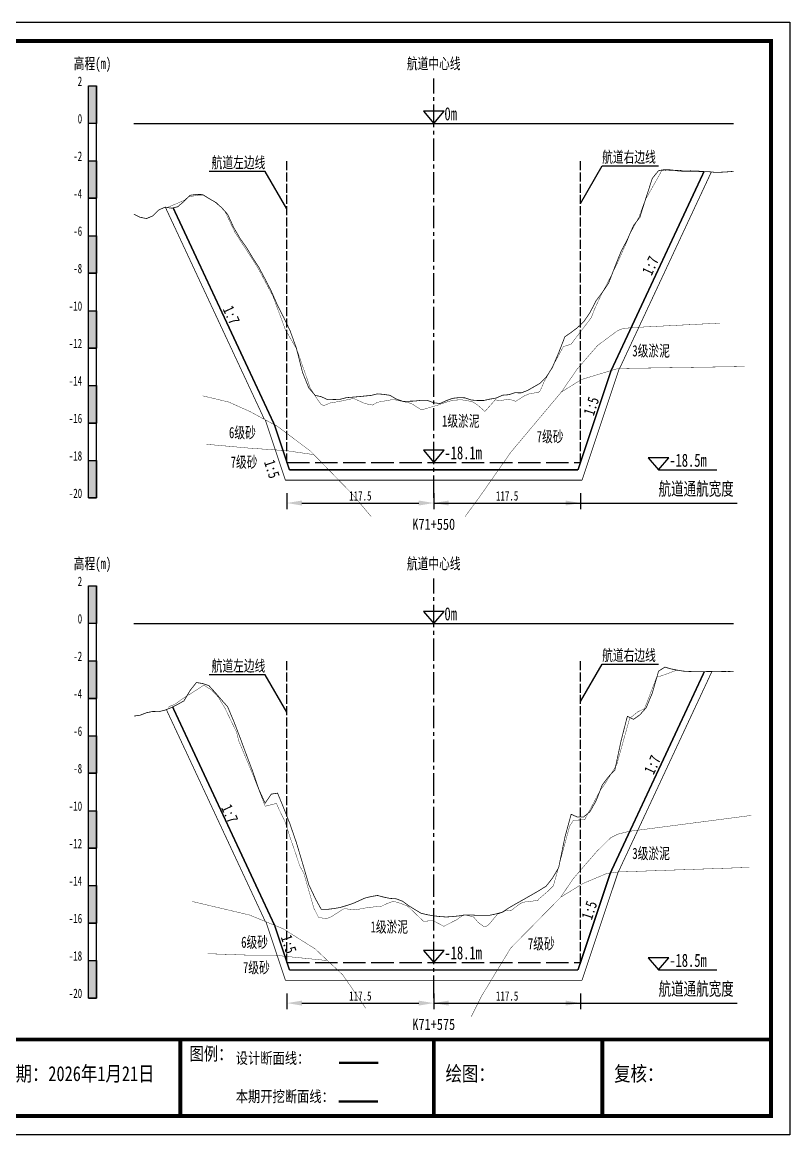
# Model space of a CAD drawing. Header units: millimetres. Extents: x 0 to 1680, y -8762 to 0.
# Drawn here: x 1475.2 to 1680, y -742.5 to -445.5 of the extents above; entities that cross this region are included whole.
import ezdxf
from ezdxf.enums import TextEntityAlignment as Align

# ---------------------------------------------------------------- set-up
doc = ezdxf.new("R2010")
doc.units = ezdxf.units.MM
for name, pattern in [('ACAD_ISO02W100', [15, 12, -3]), ('ACAD_ISO05W100', [33, 24, -3, 0, -3, 0, -3]), ('CENTER2', [1.125, 0.75, -0.125, 0.125, -0.125])]:
    doc.linetypes.add(name, pattern=pattern)
for name, color, linetype in [('0-桩号', 1, 'Continuous'), ('0-航道左右边线标注', 8, 'Continuous'), ('1-疏浚底高', 7, 'Continuous'), ('1-通航宽度', 7, 'Continuous'), ('1-通航底高', 7, 'Continuous'), ('202601', 5, 'Continuous'), ('DMX', 20, 'Continuous'), ('L1', 7, 'Continuous'), ('图幅外框线', 145, 'Continuous'), ('地质分层', 6, 'Continuous'), ('坡比', 1, 'Continuous'), ('尺寸标注', 1, 'Continuous'), ('开挖线', 4, 'Continuous'), ('标尺', 7, 'Continuous'), ('超挖线', 3, 'Continuous'), ('辅助框', 7, 'Continuous'), ('通航底面线', 7, 'ACAD_ISO02W100')]:
    doc.layers.add(name, color=color, linetype=linetype)
doc.styles.get("Standard").update_dxf_attribs({"font": 'arial.ttf'})
doc.styles.add('仿宋', font='仿宋_GB2312.ttf', dxfattribs={"width": 0.8})
doc.styles.add('仿宋GB2312', font='仿宋_GB2312.ttf', dxfattribs={"width": 0.7, "height": 2.5})
doc.styles.add('仿宋体', font='仿宋_GB2312.ttf', dxfattribs={"width": 0.8})
doc.dimstyles.new('2000', dxfattribs={"dimtxt": 3, "dimasz": 2.5, "dimexe": 1.25, "dimexo": 0.625, "dimtad": 1, "dimlfac": 2, "dimdsep": 46, "dimtxsty": 'Standard', "dimcen": 2.5, "dimadec": 0, "dimazin": 0, "dimtfac": 1, "dimtmove": 0, "dimatfit": 3, "dimfxl": 0, "dimarcsym": 0})

# ---------------------------------------------------------------- blocks, each defined once
blk = doc.blocks.new('标尺')
at = {"layer": '标尺', "linetype": 'Continuous'}
for points in [[(-2.116669999959413, 100), (0, 100), (0, 90), (-2.116669999959413, 90)], [(-2.116669999959413, 80), (0, 80), (0, 70), (-2.116669999959413, 70)], [(-2.116669999959413, 60), (0, 60), (0, 50), (-2.116669999959413, 50)], [(-2.116669999959413, 40), (0, 40), (0, 30), (-2.116669999959413, 30)], [(-2.116669999959413, 20), (0, 20), (0, 10), (-2.116669999959413, 10)], [(-2.116669999959413, 0), (0, 0), (0, -10), (-2.116669999959413, -10)]]:
    blk.add_hatch(color=256, dxfattribs=at).paths.add_polyline_path(points)
for p, q in [((-2.116669999959413, -10), (-2.116669999959413, 100)), ((0, -10), (0, 100)), ((-2.116669999959413, 80), (0, 80)), ((-2.116669999959413, 70), (0, 70)), ((-2.116669999959413, 60), (0, 60)), ((-2.116669999959413, 50), (0, 50)), ((-2.116669999959413, 40), (0, 40)), ((-2.116669999959413, 30), (0, 30)), ((-2.116669999959413, 20), (0, 20)), ((-2.116669999959413, 10), (0, 10)), ((-2.116669999959413, 0), (0, 0)), ((-2.116669999959413, -10), (0, -10))]:
    blk.add_line(p, q, dxfattribs=at)
at = {"layer": '标尺'}
for points in [[(-2.116669999959413, 100), (0, 100), (0, 90), (-2.116669999959413, 90)], [(-2.116669999959413, 100), (0, 100), (0, 90), (-2.116669999959413, 90)], [(-2.116669999959413, 80), (0, 80), (0, 70), (-2.116669999959413, 70)], [(-2.116669999959413, 80), (0, 80), (0, 70), (-2.116669999959413, 70)], [(-2.116669999959413, 60), (0, 60), (0, 50), (-2.116669999959413, 50)], [(-2.116669999959413, 60), (0, 60), (0, 50), (-2.116669999959413, 50)], [(-2.116669999959413, 40), (0, 40), (0, 30), (-2.116669999959413, 30)], [(-2.116669999959413, 40), (0, 40), (0, 30), (-2.116669999959413, 30)], [(-2.116669999959413, 20), (0, 20), (0, 10), (-2.116669999959413, 10)], [(-2.116669999959413, 20), (0, 20), (0, 10), (-2.116669999959413, 10)], [(-2.116669999959413, 0), (0, 0), (0, -10), (-2.116669999959413, -10)], [(-2.116669999959413, 0), (0, 0), (0, -10), (-2.116669999959413, -10)]]:
    blk.add_lwpolyline(points, close=True, dxfattribs=at)
at = {"layer": '标尺', "style": '仿宋GB2312', "width": 0.7}
blk.add_text('高程(m)', height=3, dxfattribs=at).set_placement((-1.058334999950603, 106.0000000009313), align=Align.MIDDLE_CENTER)
for s, p in [('2', (-3.816669999971054, 100)), ('0', (-3.816669999971054, 90)), ('-2', (-3.816669999971054, 80)), ('-4', (-3.816669999971054, 70)), ('-6', (-3.816669999971054, 60)), ('-8', (-3.816669999971054, 50)), ('-10', (-3.816669999971054, 40)), ('-12', (-3.816669999971054, 30)), ('-14', (-3.816669999971054, 20)), ('-16', (-3.816669999971054, 10)), ('-18', (-3.816669999971054, 0)), ('-20', (-3.816669999971054, -10))]:
    blk.add_text(s, height=2.5, dxfattribs=at).set_placement(p, align=Align.RIGHT)
blk = doc.blocks.new('通航底高')
at = {"layer": '1-通航底高'}
for p, q in [((-2.762494692986365, 3.232132659759372), (5.923793651163578e-06, 6.932765245437622e-06)), ((2.762506540631875, 3.232132659759372), (-2.762494692986365, 3.232132659759372)), ((5.923793651163578e-06, 6.932765245437622e-06), (2.762506540631875, 3.232132659759372))]:
    blk.add_line(p, q, dxfattribs=at)
at = {"layer": '1-通航底高', "style": '仿宋', "width": 0.7}
blk.add_attdef('通航底高', (2.856129719933961, 0.8203305718488991), '', height=3.5, dxfattribs=at)
blk = doc.blocks.new('疏浚底高')
at = {"layer": '1-疏浚底高'}
for p, q in [((-2.762500616780017, 3.232125726994127), (0, 0)), ((2.762500616838224, 3.232125726994127), (-2.762500616780017, 3.232125726994127)), ((0, 0), (2.762500616838224, 3.232125726994127)), ((-5.923793651163578e-06, -6.932765245437622e-06), (15.51466270413067, -6.932765245437622e-06))]:
    blk.add_line(p, q, dxfattribs=at)
at = {"layer": '1-疏浚底高', "style": '仿宋', "width": 0.7}
blk.add_attdef('疏浚底高', (2.856123796140309, 0.8203236390836537), '', height=3.5, dxfattribs=at)
blk = doc.blocks.new('*D290')
at = {"layer": 'Defpoints', "color": 0}
for p in [(1545.83333333288, -563), (1585, -563), (1585, -573.8527195950264)]:
    blk.add_point(p, dxfattribs=at)
at = {"layer": '尺寸标注', "color": 0, "lineweight": -2, "ltscale": 0.5}
for p, q in [((1545.83333333288, -571.25), (1545.83333333288, -575.4527195950265)), ((1585, -571.25), (1585, -575.4527195950265)), ((1549.83333333288, -573.8527195950264), (1581, -573.8527195950264))]:
    blk.add_line(p, q, dxfattribs=at)
at = {"layer": '尺寸标注', "color": 0}
for points in [[(1549.83333333288, -573.1860529283598), (1549.83333333288, -574.5193862616931), (1545.83333333288, -573.8527195950264)], [(1581, -574.5193862616931), (1581, -573.1860529283598), (1585, -573.8527195950264)]]:
    blk.add_solid(points, dxfattribs=at)
at = {"layer": '尺寸标注', "color": 0, "insert": (1565.41666666644, -571.9562910235978), "char_height": 2.5, "attachment_point": 5, "style": '仿宋GB2312'}
blk.add_mtext('117.5', dxfattribs=at)
blk = doc.blocks.new('*D291')
at = {"layer": 'Defpoints', "color": 0}
for p in [(1545.83333333545, -696.5), (1585, -696.5), (1585, -707.3526893345525)]:
    blk.add_point(p, dxfattribs=at)
at = {"layer": '尺寸标注', "color": 0, "lineweight": -2, "ltscale": 0.5}
for p, q in [((1545.83333333545, -704.75), (1545.83333333545, -708.9526893345525)), ((1585, -704.75), (1585, -708.9526893345525)), ((1549.83333333545, -707.3526893345525), (1581, -707.3526893345525))]:
    blk.add_line(p, q, dxfattribs=at)
at = {"layer": '尺寸标注', "color": 0}
for points in [[(1549.83333333545, -706.6860226678858), (1549.83333333545, -708.0193560012191), (1545.83333333545, -707.3526893345525)], [(1581, -708.0193560012191), (1581, -706.6860226678858), (1585, -707.3526893345525)]]:
    blk.add_solid(points, dxfattribs=at)
at = {"layer": '尺寸标注', "color": 0, "insert": (1565.416666667725, -705.4562607631239), "char_height": 2.5, "attachment_point": 5, "style": '仿宋GB2312'}
blk.add_mtext('117.5', dxfattribs=at)
blk = doc.blocks.new('*D347')
at = {"layer": 'Defpoints', "color": 0}
for p in [(1585, -563), (1624.16666666475, -563), (1624.16666666475, -573.8526658924493)]:
    blk.add_point(p, dxfattribs=at)
at = {"layer": '尺寸标注', "color": 0, "lineweight": -2, "ltscale": 0.5}
for p, q in [((1585, -571.25), (1585, -575.4526658924493)), ((1624.16666666475, -571.25), (1624.16666666475, -575.4526658924493)), ((1589, -573.8526658924493), (1620.16666666475, -573.8526658924493))]:
    blk.add_line(p, q, dxfattribs=at)
at = {"layer": '尺寸标注', "color": 0}
for points in [[(1589, -573.1859992257827), (1589, -574.5193325591159), (1585, -573.8526658924493)], [(1620.16666666475, -574.5193325591159), (1620.16666666475, -573.1859992257827), (1624.16666666475, -573.8526658924493)]]:
    blk.add_solid(points, dxfattribs=at)
at = {"layer": '尺寸标注', "color": 0, "insert": (1604.583333332375, -571.9562373210207), "char_height": 2.5, "attachment_point": 5, "style": '仿宋GB2312'}
blk.add_mtext('117.5', dxfattribs=at)
blk = doc.blocks.new('*D348')
at = {"layer": 'Defpoints', "color": 0}
for p in [(1585, -696.5), (1624.16666666732, -696.5), (1624.16666666732, -707.352635621166)]:
    blk.add_point(p, dxfattribs=at)
at = {"layer": '尺寸标注', "color": 0, "lineweight": -2, "ltscale": 0.5}
for p, q in [((1585, -704.75), (1585, -708.952635621166)), ((1624.16666666732, -704.75), (1624.16666666732, -708.952635621166)), ((1589, -707.352635621166), (1620.16666666732, -707.352635621166))]:
    blk.add_line(p, q, dxfattribs=at)
at = {"layer": '尺寸标注', "color": 0}
for points in [[(1589, -706.6859689544993), (1589, -708.0193022878326), (1585, -707.352635621166)], [(1620.16666666732, -708.0193022878326), (1620.16666666732, -706.6859689544993), (1624.16666666732, -707.352635621166)]]:
    blk.add_solid(points, dxfattribs=at)
at = {"layer": '尺寸标注', "color": 0, "insert": (1604.58333333366, -705.4562070497374), "char_height": 2.5, "attachment_point": 5, "style": '仿宋GB2312'}
blk.add_mtext('117.5', dxfattribs=at)

msp = doc.modelspace()

# ---------------------------------------------------------------- linework, layer by layer
at = {"layer": '0-航道左右边线标注', "linetype": 'ACAD_ISO02W100', "ltscale": 0.2}
for points in [[(1545.833333333372, -563), (1545.833333333606, -482.4999999998981)], [(1624.166666666628, -563), (1624.166666666862, -482.5000000001019)], [(1545.833333333372, -696.5), (1545.833333333606, -615.9999999989668)], [(1624.166666666628, -696.5), (1624.166666666862, -615.9999999991705)]]:
    msp.add_lwpolyline(points, dxfattribs=at)
at = {"layer": '0-航道左右边线标注'}
for points in [[(1624.166666666804, -493.8739305487325), (1629.940169358729, -483.8739305487488), (1644.940169358729, -483.8739305487925)], [(1545.833333333026, -495.3410338621143), (1540.059830641159, -485.3410338620979), (1525.059830641159, -485.3410338620542)], [(1624.166666666804, -626.8693273627505), (1629.940169358729, -616.8693273627669), (1644.940169358729, -616.8693273628105)], [(1545.833333333026, -629.7179477316567), (1540.059830641159, -619.7179477316404), (1525.059830641159, -619.7179477315967)]]:
    msp.add_lwpolyline(points, dxfattribs=at)
at = {"layer": '1-通航宽度'}
for points in [[(1585, -573.8499999999999), (1666, -573.8499999999999)], [(1585, -707.3499999999999), (1666, -707.3499999999999)]]:
    msp.add_lwpolyline(points, dxfattribs=at)
at = {"layer": '202601', "color": 1, "linetype": 'Continuous', "const_width": 0.1}
for points in [[(1514.166000000587, -494.8500000000022), (1518.403037037624, -493.050000667572), (1519.533037037625, -492.1000003814734), (1522.453037037624, -491.6499996185339), (1523.673037037624, -491.6499996185339), (1526.259703704291, -493.2500004768444), (1526.949703704292, -493.5999989509619), (1527.463037037624, -494.1000008583142), (1529.246370370957, -495.8999991416931), (1531.906370370958, -501.5000009536852), (1531.923037037624, -501.549999713905), (1531.929703704292, -501.549999713905), (1535.433037037624, -506.9499993324353), (1537.403037037624, -509.9499988555945), (1538.546370370957, -511.9499993324353), (1541.973037037625, -518.4000015258825), (1542.119703704292, -518.6999988555945), (1545.069703704291, -526.6499996185339), (1545.386370370958, -527.5500011444128), (1547.579703704291, -531.3000011444128), (1548.366370370958, -532.600002288822), (1550.919703704292, -539.850001335144), (1551.983037037625, -543.0000019073523), (1553.736370370958, -545.8500003814734), (1554.929703704292, -547.5), (1555.659703704292, -547.8499984741247), (1557.373037037624, -547.1500015258825), (1560.236370370958, -546.6499996185339), (1563.239703704292, -545.9999990463366), (1563.599703704292, -545.9499979019238), (1564.023037037625, -546.100001335144), (1566.633037037624, -547.3000001907349), (1568.656370370958, -547.6999998092615), (1570.003037037625, -546.9500017166138), (1574.176370370958, -546.1999988555945), (1574.209703704292, -546.1999988555945), (1577.916370370958, -546.999998092655), (1578.926370370958, -547.2499990463366), (1579.546370370957, -547.600002288822), (1581.746370370957, -549.0000009536852), (1585.099703704292, -548.0000019073523), (1585.966370370958, -547.7500009536852), (1588.713037037624, -546.7999982833826), (1589.696370370958, -546.5500020980944), (1589.963037037624, -546.3999986648632), (1592.346370370958, -546.3000011444128), (1593.756370370957, -546.4499998092615), (1595.489703704292, -546.9000005722046), (1596.839703704291, -547.8000020980944), (1598.649703704292, -549.4000005722046), (1601.156370370958, -546.5999984741247), (1601.496370370957, -546.25), (1602.209703704292, -546.5500020980944), (1605.176370370958, -546.1499977111853), (1606.906370370958, -546.7000007629431), (1609.166370370958, -545.2500009536852), (1610.713037037624, -544.6000003814734), (1612.893037037624, -544.3499994278027), (1613.396370370958, -543.8999986648632), (1614.449703704292, -541.5000009536852), (1618.136370370958, -534.8000001907349), (1619.606370370958, -532.1000003814734), (1621.639703704292, -531.4499998092615), (1621.663037037624, -531.4499998092615), (1621.686370370958, -531.3999986648632), (1627.083037037625, -524.2999982833826), (1627.859703704292, -522.1999979019238), (1629.559703704291, -518.5500001907349), (1632.559703704291, -512.7500009536852), (1633.529703704291, -510.7999992370642), (1634.269703704291, -509.2000007629431), (1636.719703704292, -503.6500000953747), (1637.299703704291, -502.1000003814734), (1639.753037037625, -497.5500011444128), (1641.383037037624, -493.050000667572), (1645.503037037625, -485.7500004768444), (1645.766370370957, -485.1499998569525), (1646.199703704292, -485.1499998569525), (1649.849703704291, -485), (1654.356370370958, -485.1499998569525), (1654.523037037625, -485.1499998569525), (1654.586370370957, -485.1499998569525), (1655.833037037625, -485.1999998092615)], [(1514.166000000199, -628.3999999990701), (1514.923037037236, -627.9499993314857), (1515.803037037236, -627.649999617599), (1519.073037037236, -625.3499994268641), (1519.299703703903, -625.149999617599), (1519.786370370569, -624.9999997606501), (1523.686370370569, -622.4499998083265), (1525.809703703903, -623.849999665279), (1526.679703703903, -624.7499999990687), (1527.553037037236, -625.7500002374836), (1529.309703703903, -628.6500010481104), (1532.389703703903, -635.0499997129591), (1533.006370370569, -637.4499998083338), (1536.409703703903, -645.6000003805384), (1536.573037037236, -645.9999999990687), (1536.729703703903, -646.3000020971594), (1540.036370370569, -654.8000011434779), (1543.043037037236, -654.0499982824549), (1543.653037037236, -655.49999809172), (1545.379703703903, -659.0499982824476), (1546.696370370569, -663.1999979009852), (1548.233037037236, -667.649999617599), (1549.229703703903, -670.6999979009852), (1550.319703703903, -672.649999617599), (1553.033037037236, -682.0500001897999), (1554.306370370569, -684.5500001897999), (1556.526370370569, -684.7499999990687), (1557.656370370569, -684.2999992361292), (1560.633037037236, -682.3999986639246), (1561.149703703903, -682.1499977102503), (1564.109703703903, -682.4499998083265), (1567.373037037236, -681.8500003805384), (1568.843037037236, -681.7000017156788), (1571.033037037236, -681.5000019064173), (1572.393037037236, -680.8500013342091), (1574.243037037236, -680.149999617599), (1576.366370370569, -680.8000001897999), (1577.549703703903, -681.3000020971485), (1578.086370370569, -681.5000019064173), (1582.243037037236, -685.4999980917091), (1584.836370370569, -685.3499994268641), (1587.696370370569, -686.8500003805384), (1591.016370370569, -685.149999617599), (1593.046370370569, -683.7500009527503), (1594.879703703903, -684.1500005712696), (1595.576370370569, -684.2999992361292), (1596.919703703903, -685.8500013342091), (1598.319703703903, -686.9000015249476), (1598.929703703903, -686.9500026693604), (1599.776370370569, -686.2999973287733), (1602.019703703903, -683.600002287887), (1603.293037037236, -683.1500015249476), (1604.439703703903, -682.5500020971594), (1605.556370370569, -682.7000007620081), (1608.263037037236, -680.6500015249476), (1608.613037037236, -680.6000003805384), (1608.909703703903, -680.4000005712696), (1610.463037037236, -680.2500019064173), (1612.519703703903, -679.9499998083265), (1612.686370370569, -680.0500020971594), (1613.079703703903, -679.5500001897999), (1615.406370370569, -677.5500020971485), (1616.776370370569, -676.1999998083265), (1616.919703703903, -676.0500011434779), (1617.029703703903, -675.6999979009852), (1618.063037037236, -671.9499979009852), (1621.273037037236, -660.0999984731898), (1622.296370370569, -658.4999999990687), (1625.253037037236, -658.4499988546595), (1628.889703703903, -651.5499982824476), (1629.616370370569, -650.2999982824549), (1630.719703703903, -648.8000020971485), (1633.849703703903, -643.6500010481104), (1635.476370370569, -637.8000006666371), (1637.279703703903, -631.3500008573792), (1639.439703703903, -629.5999989500233), (1641.256370370569, -628.7500009527503), (1644.333037037236, -620.7500002374836), (1644.493037037236, -620.4000005712696), (1644.556370370569, -620.3499994268641), (1645.989703703903, -619.8999998560139), (1649.799703703903, -618.4999999990687), (1649.976370370569, -618.549999951385), (1650.266370370569, -618.549999951385), (1653.749703703903, -618.9499995699152), (1655.633037037236, -618.899999617599), (1655.833037037236, -618.849999665279)]]:
    msp.add_lwpolyline(points, dxfattribs=at)
at = {"layer": 'DMX', "color": 7, "linetype": 'Continuous', "const_width": 0.2}
for points in [[(1505, -496.7400000002235), (1505, -496.7400000002235), (1506.666666666628, -497.5649999999441), (1508.333333333372, -497.910000000149), (1510, -497.2200000002049), (1511.666666666628, -495.589999999851), (1513.333333333372, -494.8599999998696), (1515, -495.1450000000186), (1516.666666666628, -494.7700000000186), (1518.333333333372, -493.3549999999814), (1520, -491.6899999999441), (1521.666666666628, -491.464999999851), (1523.333333333372, -491.5049999998882), (1525, -492.5400000000373), (1526.666666666628, -493.5), (1528.333333333372, -494.9199999999255), (1530, -496.7650000001304), (1531.666666666628, -500.3950000000186), (1533.333333333372, -503.2450000001118), (1535, -505.5800000000745), (1536.666666666628, -508.3650000002235), (1538.333333333372, -510.9300000001676), (1540, -514.0699999998324), (1541.666666666628, -517.3050000001676), (1543.333333333372, -521.125), (1545, -524.3599999998696), (1546.666666666628, -527.8349999999627), (1548.333333333372, -532.4700000002049), (1550, -538.9799999999814), (1551.666666666628, -543.1299999998882), (1553.333333333372, -545.0950000002049), (1555, -545.4700000002049), (1556.666666666628, -546.2450000001118), (1558.333333333372, -546.2200000002049), (1560, -546.1699999999255), (1561.666666666628, -545.7250000000931), (1563.333333333372, -545.5950000002049), (1565, -545.4449999998324), (1566.666666666628, -545.285000000149), (1568.333333333372, -545.1150000002235), (1570, -544.7050000000745), (1571.666666666628, -544.8500000000931), (1573.333333333372, -545.1000000000931), (1575, -546.0849999999627), (1576.666666666628, -546.6800000001676), (1578.333333333372, -546.6800000001676), (1580, -546.6299999998882), (1581.666666666628, -546.4150000000373), (1583.333333333372, -546.4550000000745), (1585, -547.0849999999627), (1586.666666666628, -547.285000000149), (1588.333333333372, -546.535000000149), (1590, -545.910000000149), (1591.666666666628, -545.7200000002049), (1593.333333333372, -545.7700000000186), (1595, -546.3500000000931), (1596.666666666628, -546.4849999998696), (1598.333333333372, -546.4750000000931), (1600, -546.1099999998696), (1601.666666666628, -545.8250000001863), (1603.333333333372, -545.0750000001863), (1605, -544.9350000000559), (1606.666666666628, -544.4049999997951), (1608.333333333372, -544.4449999998324), (1610, -543.8199999998324), (1611.666666666628, -542.8700000001118), (1613.333333333372, -541.910000000149), (1615, -540.2599999997765), (1616.666666666628, -537.6549999997951), (1618.333333333372, -533.7650000001304), (1620, -529.4599999999627), (1621.666666666628, -528.3100000000559), (1623.333333333372, -527.0449999999255), (1625, -525.4700000002049), (1626.666666666628, -523.0600000000559), (1628.333333333372, -519.839999999851), (1630, -517.6049999999814), (1631.666666666628, -515.1499999999069), (1633.333333333372, -510.8199999998324), (1635, -506.660000000149), (1636.666666666628, -503.5249999999069), (1638.333333333372, -499.7250000000931), (1640, -497.5849999999627), (1641.666666666628, -492.2799999997951), (1643.333333333372, -487.1699999999255), (1645, -485.1049999999814), (1646.666666666628, -484.839999999851), (1648.333333333372, -484.9199999999255), (1650, -485.160000000149), (1651.666666666628, -485.2900000000373), (1653.333333333372, -485.3149999999441), (1655, -485.3250000001863), (1656.666666666628, -485.3450000002049), (1658.333333333372, -485.3849999997765), (1660, -485.5649999999441), (1661.666666666628, -485.5400000000373), (1663.333333333372, -485.4399999999441), (1665, -485.2999999998137)], [(1505, -630.7200000002049), (1505, -630.7200000002049), (1506.666666666628, -630.4950000001118), (1508.333333333372, -629.839999999851), (1510, -629.5), (1511.666666666628, -629.5400000000373), (1513.333333333372, -629.125), (1515, -628.4500000001863), (1516.666666666628, -627.6049999999814), (1518.333333333372, -626.6749999998137), (1520, -623.8900000001304), (1521.666666666628, -621.7650000001304), (1523.333333333372, -622.0499999998137), (1525, -622.6049999999814), (1526.666666666628, -624.4199999999255), (1528.333333333372, -626.3700000001118), (1530, -628.2450000001118), (1531.666666666628, -632.1749999998137), (1533.333333333372, -636.5249999999069), (1535, -641.0200000000186), (1536.666666666628, -645.4300000001676), (1538.333333333372, -650.2799999997951), (1540, -653.9700000002049), (1541.666666666628, -651.5550000001676), (1543.333333333372, -651.3100000000559), (1545, -655.3700000001118), (1546.666666666628, -659.6150000002235), (1548.333333333372, -664.4599999999627), (1550, -670.0249999999069), (1551.666666666628, -675.7349999998696), (1553.333333333372, -679.2949999999255), (1555, -682.3450000002049), (1556.666666666628, -682.3250000001863), (1558.333333333372, -682.1150000002235), (1560, -681.839999999851), (1561.666666666628, -681.3349999999627), (1563.333333333372, -680.7999999998137), (1565, -680.0600000000559), (1566.666666666628, -679.2999999998137), (1568.333333333372, -678.9049999997951), (1570, -678.6200000001118), (1571.666666666628, -679.0600000000559), (1573.333333333372, -679.4049999997951), (1575, -679.5200000000186), (1576.666666666628, -680.1450000000186), (1578.333333333372, -681.3700000001118), (1580, -682.3999999999069), (1581.666666666628, -683.3849999997765), (1583.333333333372, -683.7749999999069), (1585, -684.0499999998137), (1586.666666666628, -684.25), (1588.333333333372, -684.3599999998696), (1590, -684.25), (1591.666666666628, -684.0800000000745), (1593.333333333372, -683.8300000000745), (1595, -683.8100000000559), (1596.666666666628, -683.9500000001863), (1598.333333333372, -683.9500000001863), (1600, -683.8950000000186), (1601.666666666628, -683.5400000000373), (1603.333333333372, -683.0600000000559), (1605, -681.9599999999627), (1606.666666666628, -680.9849999998696), (1608.333333333372, -680.0600000000559), (1610, -679.1000000000931), (1611.666666666628, -678.160000000149), (1613.333333333372, -677.1800000001676), (1615, -676.1299999998882), (1616.666666666628, -674.0249999999069), (1618.333333333372, -671.2099999999627), (1620, -663.0750000001863), (1621.666666666628, -656.9399999999441), (1623.333333333372, -657.6899999999441), (1625, -657.6400000001304), (1626.666666666628, -656.2949999999255), (1628.333333333372, -653.3199999998324), (1630, -649.0649999999441), (1631.666666666628, -646.8950000000186), (1633.333333333372, -645.1200000001118), (1635, -637.2749999999069), (1636.666666666628, -630.7999999998137), (1638.333333333372, -631.589999999851), (1640, -630.3999999999069), (1641.666666666628, -628.5499999998137), (1643.333333333372, -624.5699999998324), (1645, -618.7450000001118), (1646.666666666628, -617.6549999997951), (1648.333333333372, -618.1400000001304), (1650, -618.464999999851), (1651.666666666628, -618.7400000002235), (1653.333333333372, -618.8250000001863), (1655, -618.8799999998882), (1656.666666666628, -618.8549999999814), (1658.333333333372, -618.8300000000745), (1660, -618.7999999998137), (1661.666666666628, -618.8149999999441), (1663.333333333372, -618.8450000002049), (1665, -618.7900000000373)]]:
    msp.add_lwpolyline(points, dxfattribs=at)
at = {"layer": 'L1', "linetype": 'CENTER2', "ltscale": 8}
for p, q in [((1585, -572.5), (1585, -460.5)), ((1585, -705.9999999990687), (1585, -593.9999999990687))]:
    msp.add_line(p, q, dxfattribs=at)
at = {"layer": 'L1'}
for p, q in [((1582.23749938322, -469.267874272773), (1585, -472.4999999997672)), ((1587.762500616838, -469.267874272773), (1582.23749938322, -469.267874272773)), ((1585, -472.4999999997672), (1587.762500616838, -469.267874272773)), ((1505, -472.4999999997672), (1665, -472.5000000002328)), ((1582.23749938322, -602.7678742718417), (1585, -605.9999999988358)), ((1587.762500616838, -602.7678742718417), (1582.23749938322, -602.7678742718417)), ((1585, -605.9999999988358), (1587.762500616838, -602.7678742718417)), ((1505, -605.9999999988358), (1665, -605.9999999993015))]:
    msp.add_line(p, q, dxfattribs=at)
at = {"layer": '图幅外框线'}
msp.add_lwpolyline([(1260.000000000398, -445.5), (1680.000000000398, -445.5), (1680.000000000398, -742.5), (1260.000000000398, -742.5)], close=True, dxfattribs=at)
at = {"layer": '地质分层', "linetype": 'ACAD_ISO05W100', "ltscale": 0.2, "const_width": 0.1, "flags": 128}
for points in [[(1619.061574099353, -544.2131880819798), (1623.335878344369, -538.0170029853471), (1628.737535459804, -531.7738359067589), (1634.167447800981, -527.7680007154122), (1635.64970531431, -527.2239330071025), (1639.378871739726, -526.9410008015111), (1661.385660920525, -525.8196751330979)], [(1593.333333333372, -577.5), (1597.076997084892, -572.4390230425633), (1605.633892421494, -560.2119958661497), (1619.061574099353, -544.2131880819798), (1624.474081003806, -540.8587752650492), (1634.167447800981, -537.9346676203422), (1668.009072613204, -537.4081836198457)], [(1523.318337964942, -545.2293747877702), (1530.269720836077, -546.8837445969693), (1535.834285874153, -549.3653341280296), (1543.318257921608, -553.3970245118253), (1552.044990899041, -559.9262111829594), (1563.251883105142, -571.4417969225906), (1568.333333333372, -577.5)], [(1524.381275553256, -558.1715012839995), (1535.834285874153, -559.1986676203087), (1545.649937361944, -559.8676514988765), (1553.030038635014, -560.9383920314722)], [(1618.930619463208, -679.0473012123257), (1622.134200148168, -674.2515924959444), (1628.449460749398, -666.9286452443339), (1632.209638776258, -663.2189815286547), (1634.167447800981, -662.2393341278657), (1637.14518212527, -661.499373881612), (1669.742988486192, -657.2478736825287)], [(1595, -711), (1597.816576790763, -705.3831623485312), (1605.520268647815, -692.6801070217043), (1618.930619463208, -679.0473012123257), (1624.812389382627, -675.4284575791098), (1631.01966468303, -672.8170983609743), (1634.167447800981, -672.3504453981295), (1669.230314602028, -671.1233643624)], [(1520.522338817827, -680.2157537206076), (1535.834285874153, -683.8360564028844), (1544.839876743732, -687.5217203418724), (1553.381736152456, -692.9050500383601), (1560.751989220851, -699.8548932382837), (1566.834449233138, -708.6917341747321)], [(1524.638680387987, -694.1632946250029), (1535.834285874153, -694.5582787310705), (1542.299830097356, -694.527002280578), (1546.484858520213, -694.9723243499175), (1556.669641905115, -696.0054089031182)]]:
    msp.add_lwpolyline(points, dxfattribs=at)
at = {"layer": '开挖线', "linetype": 'Continuous', "const_width": 0.4, "flags": 128}
for points in [[(1632.337799842305, -538.48660047247), (1657.132001644159, -485.3561680395455)], [(1542.482212908395, -552.946638724864), (1515.459832431668, -495.0415377028908)], [(1623.499999999975, -565), (1632.337799842305, -538.48660047247)], [(1546.500000000025, -565), (1542.482212908395, -552.946638724864)], [(1546.500000000025, -565), (1623.499999999975, -565)], [(1632.115099255329, -672.6547022334107), (1657.225539070898, -618.8466169139492)], [(1542.524739332237, -686.5742179963936), (1515.323551890276, -628.2859591917727)], [(1623.499999999975, -698.5), (1632.115099255329, -672.6547022334107)], [(1546.500000000025, -698.5), (1542.524739332237, -686.5742179963936)], [(1546.500000000025, -698.5), (1623.499999999975, -698.5)]]:
    msp.add_lwpolyline(points, dxfattribs=at)
at = {"layer": '超挖线', "linetype": 'ACAD_ISO02W100', "ltscale": 0.5, "const_width": 0.2, "flags": 128}
for points in [[(1634.598497960539, -537.9279616476333), (1659.080870839075, -485.4657340504696)], [(1539.810566336509, -551.5073960707659), (1513.378738140521, -494.8677642218963)], [(1624.583345180829, -567.75), (1634.523636417352, -537.9291262904353)], [(1545.416654819127, -567.75), (1540.044452433814, -551.6333928440608)], [(1545.416654819127, -567.75), (1624.583345180829, -567.75)], [(1634.258574028797, -672.3472562902152), (1659.240917336413, -618.8136634878774)], [(1540.052582443704, -685.5624532351976), (1513.6544190643, -628.9949602790075)], [(1624.583345180829, -701.25), (1634.217109376847, -672.3487074119489)], [(1545.416654819127, -701.25), (1540.208781438102, -685.6263798569262)], [(1545.416654819127, -701.25), (1624.583345180829, -701.25)]]:
    msp.add_lwpolyline(points, dxfattribs=at)
at = {"layer": '辅助框', "color": 24, "const_width": 1}
msp.add_lwpolyline([(1675.000000000398, -737.5), (1675.000000000398, -450.5), (1285.000000000398, -450.5), (1285.000000000398, -737.5)], close=True, dxfattribs=at)
for points in [[(1285.000000000398, -717.0819660233919), (1675.000000000398, -717.0819660233919)], [(1517.378776566283, -717.0819660233919), (1517.378776566283, -737.5)], [(1585.000000000398, -717.0819660233919), (1585.000000000398, -737.5)], [(1630.000000000398, -717.0819660233919), (1630.000000000398, -717.0819660233919), (1630.000000000398, -737.5)]]:
    msp.add_lwpolyline(points, dxfattribs=at)
at = {"layer": '辅助框', "color": 7, "lineweight": 50}
msp.add_lwpolyline([(1559.78863914618, -723.2804354561222), (1570.147138755961, -723.2804354561222)], dxfattribs=at)
at = {"layer": '辅助框', "color": 1, "lineweight": 50}
msp.add_lwpolyline([(1559.716763842765, -733.6069611257808), (1570.075263452546, -733.6069611257808)], dxfattribs=at)
at = {"layer": '通航底面线', "ltscale": 0.5}
for points in [[(1545.833333333372, -563), (1585, -563), (1624.166666666628, -563)], [(1545.833333333372, -696.5), (1585, -696.5), (1624.166666666628, -696.5)]]:
    msp.add_lwpolyline(points, dxfattribs=at)

# ---------------------------------------------------------------- block references
at = {"layer": '1-疏浚底高'}
for p in [(1645, -565), (1645, -698.5)]:
    msp.add_blockref('疏浚底高', p, dxfattribs=at).add_auto_attribs({'疏浚底高': '-18.5m'})
at = {"layer": '1-通航底高'}
for p in [(1585, -563), (1585, -696.5)]:
    msp.add_blockref('通航底高', p, dxfattribs=at).add_auto_attribs({'通航底高': '-18.1m'})
at = {"layer": '标尺'}
for p in [(1495, -562.5), (1495, -695.9999999990687)]:
    msp.add_blockref('标尺', p, dxfattribs=at)

# ---------------------------------------------------------------- texts
at = {"layer": '0-桩号', "style": '仿宋', "width": 0.8}
for s, p in [('K71+550', (1585, -579.5289000000002)), ('K71+575', (1585, -713.0289000000002))]:
    msp.add_text(s, height=3, dxfattribs=at).set_placement(p, align=Align.MIDDLE)
at = {"layer": '0-航道左右边线标注', "style": '仿宋', "width": 0.7}
for p in [(1540.059830641159, -485.3410338620979), (1540.059830641159, -619.7179477316404)]:
    msp.add_text('航道左边线', height=3, dxfattribs=at).set_placement(p, align=Align.BOTTOM_RIGHT)
for p in [(1629.940169358729, -483.8739305487488), (1629.940169358729, -616.8693273627669)]:
    msp.add_text('航道右边线', height=3, dxfattribs=at).set_placement(p, align=Align.BOTTOM_LEFT)
at = {"layer": '1-通航宽度', "style": '仿宋', "width": 0.7}
for p in [(1645, -572.8499999999999), (1645, -706.3499999999999)]:
    msp.add_text('航道通航宽度', height=3.5, dxfattribs=at).set_placement(p, align=Align.BOTTOM_LEFT)
at = {"layer": 'L1', "style": '仿宋', "width": 0.7}
for p in [(1585, -456.52892156085), (1585, -590.0289215599187)]:
    msp.add_text('航道中心线', height=3, dxfattribs=at).set_placement(p, align=Align.MIDDLE_CENTER)
for p in [(1587.856123795325, -471.6796694293153), (1587.856123795325, -605.1796694283839)]:
    msp.add_text('0m ', height=3.5, dxfattribs=at).set_placement(p)
at = {"layer": '地质分层', "linetype": 'Continuous', "width": 0.7}
for s, style, p in [('3级淤泥', '仿宋体', (1643.003046256403, -533.2052644121031)), ('1级淤泥', '仿宋体', (1592.220252405306, -551.9563628365745)), ('6级砂', '仿宋GB2312', (1533.944035632434, -555.041687886518)), ('7级砂', '仿宋GB2312', (1616.054983574621, -556.1227417008413)), ('7级砂', '仿宋GB2312', (1534.373975121329, -562.9151805807778)), ('3级淤泥', '仿宋体', (1643.007185552706, -667.3887390450182)), ('1级淤泥', '仿宋体', (1573.134533663993, -686.9971688534752)), ('6级砂', '仿宋GB2312', (1537.188170782581, -691.0916334944013)), ('7级砂', '仿宋GB2312', (1613.708684198042, -691.5104202383009)), ('7级砂', '仿宋GB2312', (1537.664189857351, -697.8567145134948))]:
    msp.add_text(s, height=3, dxfattribs=dict(at, style=style)).set_placement(p, align=Align.MIDDLE_CENTER)
at = {"layer": '坡比', "style": '仿宋体', "width": 0.8}
for s, rotation, p in [('1:7', 65, (1642.823983364506, -510.4694109758493)), ('1:7', 295, (1531.002324624482, -523.6544448589812)), ('1:5', 72, (1627.031443717744, -547.9857391444348)), ('1:5', 288, (1541.827044376929, -564.788853615526)), ('1:7', 65, (1643.353148959701, -643.7273403290637)), ('1:7', 295, (1530.569947019365, -656.7798096780098)), ('1:5', 72, (1626.523127911329, -682.5570932099654)), ('1:5', 288, (1546.315165821987, -691.6037490184826))]:
    msp.add_text(s, height=3, rotation=rotation, dxfattribs=at).set_placement(p, align=Align.MIDDLE)
at = {"layer": '辅助框', "insert": (1519.826933959771, -719.1319541339567), "char_height": 3.5, "width": 20.65205776894732, "attachment_point": 1, "style": '仿宋'}
msp.add_mtext('{\\C3;图例：}', dxfattribs=at)
at = {"layer": '辅助框', "color": 7, "lineweight": 50, "insert": (1532.165376210782, -720.5513457099987), "char_height": 3, "width": 26.24716962347821, "attachment_point": 1, "style": '仿宋'}
msp.add_mtext('设计断面线：', dxfattribs=at)
at = {"layer": '辅助框', "lineweight": 0, "char_height": 4, "width": 115.8863471220259, "attachment_point": 1}
for s, insert in [('{\\fKaiTi|b0|i0|c134|p49;\\W0.8;测量日期：2026年1月21日}', (1460.328427526764, -724.1820425070846)), ('{\\fKaiTi|b0|i0|c134|p49;\\W0.8;绘图：}', (1588.155093369867, -724.1820425070846)), ('{\\fKaiTi|b0|i0|c134|p49;\\W0.8;复核：}', (1633.155093369867, -724.1820425070846))]:
    msp.add_mtext(s, dxfattribs=dict(at, insert=insert))
at = {"layer": '辅助框', "color": 1, "insert": (1532.165376210782, -730.7603626983027), "char_height": 3, "width": 26.24716962347821, "attachment_point": 1, "style": '仿宋'}
msp.add_mtext('本期开挖断面线：', dxfattribs=at)

# ---------------------------------------------------------------- dimensions: what is measured, and where the dimension line sits
at = {"layer": '尺寸标注', "ltscale": 0.5}
for p1, p2, distance, picture, middle in [((1545.83333333288, -563), (1585, -563), -10.852719595026429, '*D290', (1565.41666666644, -571.9562910235978)), ((1585, -563), (1624.16666666475, -563), -10.852665892449295, '*D347', (1604.583333332375, -571.9562373210207)), ((1545.83333333545, -696.5), (1585, -696.5), -10.852689334552451, '*D291', (1565.416666667725, -705.4562607631239)), ((1585, -696.5), (1624.16666666732, -696.5), -10.852635621165973, '*D348', (1604.58333333366, -705.4562070497374))]:
    dim = msp.add_aligned_dim(p1=p1, p2=p2, distance=distance, dimstyle='2000', override={"dimtxt": 3.5, "dimasz": 4, "dimexe": 1.6, "dimexo": 8.25, "dimlfac": 3, "dimtxsty": '仿宋GB2312'}, dxfattribs=at)
    dim.commit()
    dim.dimension.update_dxf_attribs({"geometry": picture, "text_midpoint": middle})

doc.saveas('drawing.dxf')
